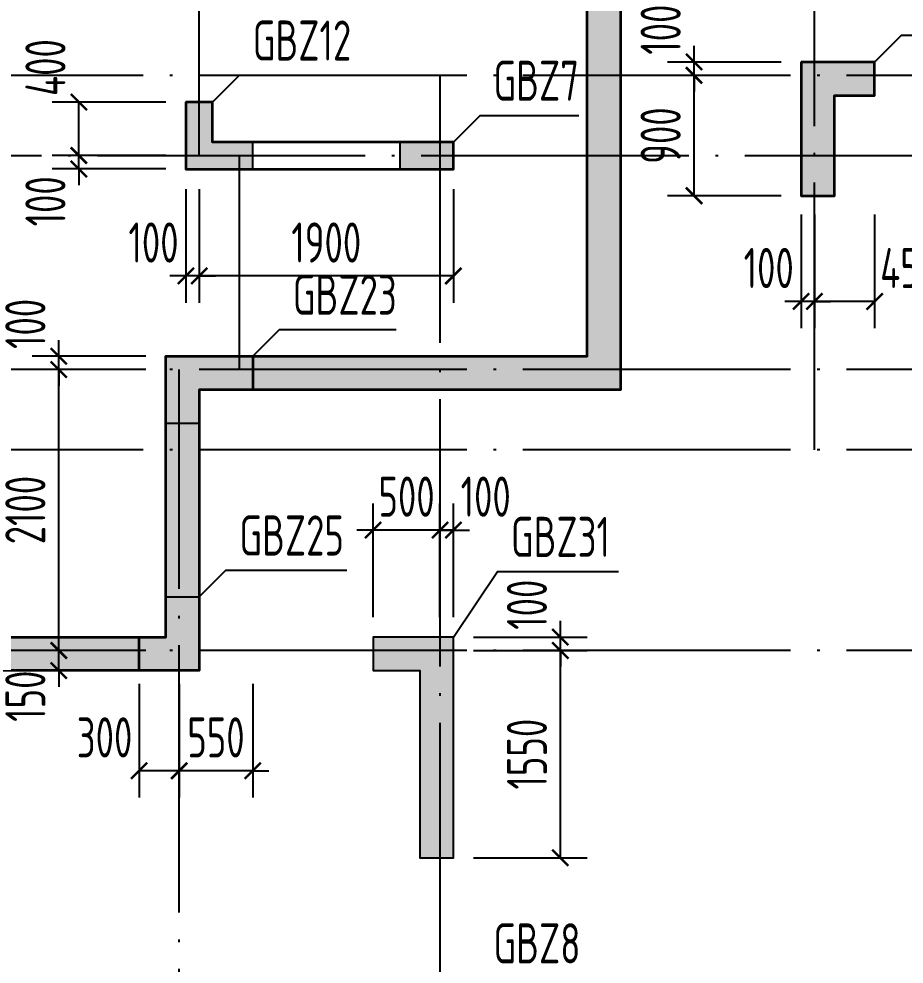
# Model space of a CAD drawing. Extents: x -655480 to 203344, y -294099 to 287156.
# Drawn here: x -271600 to -264982, y 206075 to 213143 of the extents above; entities that cross this region are included whole.
import ezdxf
from ezdxf.enums import TextEntityAlignment as Align

# ---------------------------------------------------------------- set-up
doc = ezdxf.new("R2010")
doc.units = 0
doc.header["$LTSCALE"] = 1000
doc.linetypes.add('DOTE', pattern=[2.42, 2, -0.2, 0.02, -0.2])
doc.layers.get('0').update_dxf_attribs({"linetype": 'CONTINUOUS'})
doc.layers.get('DEFPOINTS').update_dxf_attribs({"linetype": 'CONTINUOUS'})
for name, color, linetype in [('A-DOTE', 10, 'DOTE'), ('COLU_DE_TEXT', 7, 'CONTINUOUS'), ('LABEL', 1, 'CONTINUOUS'), ('S-Q墙填充', 252, 'CONTINUOUS'), ('S-Q墙实线', 6, 'CONTINUOUS'), ('S-Q墙标注', 3, 'CONTINUOUS'), ('S-X详图填充', 252, 'CONTINUOUS'), ('S-X详图实线', 4, 'CONTINUOUS')]:
    doc.layers.add(name, color=color, linetype=linetype)
doc.styles.add('TSSD_REIN', font='tssdeng.shx', dxfattribs={"width": 0.7, "height": 300, "bigfont": 'tssdchn.shx'})
doc.styles.add('结构文字', font='zstxt.shx', dxfattribs={"width": 0.7, "bigfont": 'zshz.shx'})
doc.dimstyles.new('STRUCK', dxfattribs={"dimtxt": 400, "dimasz": 121, "dimexe": 200, "dimexo": 150, "dimgap": 115, "dimtad": 1, "dimdec": 0, "dimdsep": 46, "dimtxsty": '结构文字', "dimblk": 'ARCHTICK', "dimcen": 400, "dimclrd": 3, "dimclre": 3, "dimclrt": 7, "dimadec": 0, "dimazin": 0, "dimtfac": 1, "dimtdec": 0, "dimtix": 1, "dimtmove": 2, "dimatfit": 3, "dimldrblk": '_DIMX', "dimfxl": 1, "dimtolj": 1, "dimtzin": 0, "dimarcsym": 0})

# ---------------------------------------------------------------- blocks, each defined once
blk = doc.blocks.new('_ArchTick')
at = {"color": 0, "linetype": 'ByBlock', "const_width": 0.15}
blk.add_lwpolyline([(-0.5, -0.5), (0.5, 0.5)], dxfattribs=at)
blk = doc.blocks.new('*D667')
at = {"layer": 'DEFPOINTS', "color": 0, "transparency": 16777216}
for p in [(-266552, 212720.2), (-265752, 212720.2), (-265752, 211820.2)]:
    blk.add_point(p, dxfattribs=at)
at = {"layer": 'S-Q墙标注', "color": 3, "lineweight": -2, "transparency": 16777216}
for p, q in [((-265902, 212720.2), (-266752, 212720.2)), ((-266552, 211820.2), (-266552, 212720.2)), ((-265902, 211820.2), (-266752, 211820.2))]:
    blk.add_line(p, q, dxfattribs=at)
at = {"layer": 'S-Q墙标注', "color": 3, "lineweight": -2, "transparency": 16777216, "xscale": 121, "yscale": 121, "zscale": 121}
for p, rotation in [((-266552, 212720.2), 90), ((-266552, 211820.2), 270)]:
    blk.add_blockref('_ArchTick', p, dxfattribs=dict(at, rotation=rotation))
at = {"layer": 'S-Q墙标注', "color": 7, "transparency": 16777216, "insert": (-266802, 212270.2), "char_height": 300, "attachment_point": 5, "rotation": 90, "style": 'TSSD_REIN'}
blk.add_mtext('\\A1;900', dxfattribs=at)
blk = doc.blocks.new('_DIMX')
blk.add_line((-150, 0), (150, 0))
at = {"const_width": 50}
blk.add_lwpolyline([(-70, -70), (70, 70)], dxfattribs=at)
blk = doc.blocks.new('*D668')
at = {"layer": 'DEFPOINTS', "color": 0, "transparency": 16777216}
for p in [(-266552, 212820.2), (-265752, 212820.2), (-265752, 212720.2)]:
    blk.add_point(p, dxfattribs=at)
at = {"layer": 'S-Q墙标注', "color": 3, "lineweight": -2, "transparency": 16777216}
for p, q in [((-266552, 212820.2), (-266552, 212941.2)), ((-265902, 212820.2), (-266752, 212820.2)), ((-266552, 212720.2), (-266552, 212820.2)), ((-265902, 212720.2), (-266752, 212720.2)), ((-266552, 212720.2), (-266552, 212599.2))]:
    blk.add_line(p, q, dxfattribs=at)
at = {"layer": 'S-Q墙标注', "color": 3, "lineweight": -2, "transparency": 16777216, "xscale": 121, "yscale": 121, "zscale": 121}
for p, rotation in [((-266552, 212820.2), 270), ((-266552, 212720.2), 90)]:
    blk.add_blockref('_ArchTick', p, dxfattribs=dict(at, rotation=rotation))
at = {"layer": 'S-Q墙标注', "color": 7, "transparency": 16777216, "insert": (-266802, 213062.1), "char_height": 300, "attachment_point": 5, "rotation": 90, "style": 'TSSD_REIN'}
blk.add_mtext('\\A1;100', dxfattribs=at)
blk = doc.blocks.new('*D669')
at = {"layer": 'DEFPOINTS', "color": 0, "transparency": 16777216}
for p in [(-265652, 211829.7), (-265202.1, 211829.7), (-265652, 211029.7)]:
    blk.add_point(p, dxfattribs=at)
at = {"layer": 'S-Q墙标注', "color": 3, "lineweight": -2, "transparency": 16777216}
for p, q in [((-265652, 211679.7), (-265652, 210829.7)), ((-265202.1, 211679.7), (-265202.1, 210829.7)), ((-265202.1, 211029.7), (-265652, 211029.7))]:
    blk.add_line(p, q, dxfattribs=at)
at = {"layer": 'S-Q墙标注', "color": 3, "lineweight": -2, "transparency": 16777216, "xscale": 121, "yscale": 121, "zscale": 121, "rotation": 180}
blk.add_blockref('_ArchTick', (-265652, 211029.7), dxfattribs=at)
at = {"layer": 'S-Q墙标注', "color": 3, "lineweight": -2, "transparency": 16777216, "xscale": 121, "yscale": 121, "zscale": 121}
blk.add_blockref('_ArchTick', (-265202.1, 211029.7), dxfattribs=at)
at = {"layer": 'S-Q墙标注', "color": 7, "transparency": 16777216, "insert": (-264944, 211279.7), "char_height": 300, "attachment_point": 5, "style": 'TSSD_REIN'}
blk.add_mtext('\\A1;450', dxfattribs=at)
blk = doc.blocks.new('*D670')
at = {"layer": 'DEFPOINTS', "color": 0, "transparency": 16777216}
for p in [(-265752, 211829.7), (-265652, 211829.7), (-265752, 211029.7)]:
    blk.add_point(p, dxfattribs=at)
at = {"layer": 'S-Q墙标注', "color": 3, "lineweight": -2, "transparency": 16777216}
for p, q in [((-265752, 211679.7), (-265752, 210829.7)), ((-265652, 211679.7), (-265652, 210829.7)), ((-265752, 211029.7), (-265873, 211029.7)), ((-265652, 211029.7), (-265752, 211029.7)), ((-265652, 211029.7), (-265531, 211029.7))]:
    blk.add_line(p, q, dxfattribs=at)
at = {"layer": 'S-Q墙标注', "color": 3, "lineweight": -2, "transparency": 16777216, "xscale": 121, "yscale": 121, "zscale": 121}
blk.add_blockref('_ArchTick', (-265752, 211029.7), dxfattribs=at)
at = {"layer": 'S-Q墙标注', "color": 3, "lineweight": -2, "transparency": 16777216, "xscale": 121, "yscale": 121, "zscale": 121, "rotation": 180}
blk.add_blockref('_ArchTick', (-265652, 211029.7), dxfattribs=at)
at = {"layer": 'S-Q墙标注', "color": 7, "transparency": 16777216, "insert": (-265993.9, 211279.7), "char_height": 300, "attachment_point": 5, "style": 'TSSD_REIN'}
blk.add_mtext('\\A1;100', dxfattribs=at)
blk = doc.blocks.new('*D671')
at = {"layer": 'DEFPOINTS', "color": 0, "transparency": 16777216}
for p in [(-271152, 212120.5), (-270352, 212120.5), (-270352, 212020.5)]:
    blk.add_point(p, dxfattribs=at)
at = {"layer": 'S-Q墙标注', "color": 3, "lineweight": -2, "transparency": 16777216}
for p, q in [((-271152, 212120.5), (-271152, 212241.5)), ((-270502, 212120.5), (-271352, 212120.5)), ((-271152, 212020.5), (-271152, 212120.5)), ((-270502, 212020.5), (-271352, 212020.5)), ((-271152, 212020.5), (-271152, 211899.5))]:
    blk.add_line(p, q, dxfattribs=at)
at = {"layer": 'S-Q墙标注', "color": 3, "lineweight": -2, "transparency": 16777216, "xscale": 121, "yscale": 121, "zscale": 121}
for p, rotation in [((-271152, 212120.5), 270), ((-271152, 212020.5), 90)]:
    blk.add_blockref('_ArchTick', p, dxfattribs=dict(at, rotation=rotation))
at = {"layer": 'S-Q墙标注', "color": 7, "transparency": 16777216, "insert": (-271402, 211778.5), "char_height": 300, "attachment_point": 5, "rotation": 90, "style": 'TSSD_REIN'}
blk.add_mtext('\\A1;100', dxfattribs=at)
blk = doc.blocks.new('*D672')
at = {"layer": 'DEFPOINTS', "color": 0, "transparency": 16777216}
for p in [(-271152, 212520.5), (-270352, 212520.5), (-270352, 212120.5)]:
    blk.add_point(p, dxfattribs=at)
at = {"layer": 'S-Q墙标注', "color": 3, "lineweight": -2, "transparency": 16777216}
for p, q in [((-270502, 212520.5), (-271352, 212520.5)), ((-271152, 212120.5), (-271152, 212520.5)), ((-270502, 212120.5), (-271352, 212120.5))]:
    blk.add_line(p, q, dxfattribs=at)
at = {"layer": 'S-Q墙标注', "color": 3, "lineweight": -2, "transparency": 16777216, "xscale": 121, "yscale": 121, "zscale": 121}
for p, rotation in [((-271152, 212520.5), 90), ((-271152, 212120.5), 270)]:
    blk.add_blockref('_ArchTick', p, dxfattribs=dict(at, rotation=rotation))
at = {"layer": 'S-Q墙标注', "color": 7, "transparency": 16777216, "insert": (-271402, 212778.5), "char_height": 300, "attachment_point": 5, "rotation": 90, "style": 'TSSD_REIN'}
blk.add_mtext('\\A1;400', dxfattribs=at)
blk = doc.blocks.new('*D673')
at = {"layer": 'DEFPOINTS', "color": 0, "transparency": 16777216}
for p in [(-270252, 212020.5), (-268352, 212020.5), (-270252, 211220.5)]:
    blk.add_point(p, dxfattribs=at)
at = {"layer": 'S-Q墙标注', "color": 3, "lineweight": -2, "transparency": 16777216}
for p, q in [((-270252, 211870.5), (-270252, 211020.5)), ((-268352, 211870.5), (-268352, 211020.5)), ((-268352, 211220.5), (-270252, 211220.5))]:
    blk.add_line(p, q, dxfattribs=at)
at = {"layer": 'S-Q墙标注', "color": 3, "lineweight": -2, "transparency": 16777216, "xscale": 121, "yscale": 121, "zscale": 121, "rotation": 180}
blk.add_blockref('_ArchTick', (-270252, 211220.5), dxfattribs=at)
at = {"layer": 'S-Q墙标注', "color": 3, "lineweight": -2, "transparency": 16777216, "xscale": 121, "yscale": 121, "zscale": 121}
blk.add_blockref('_ArchTick', (-268352, 211220.5), dxfattribs=at)
at = {"layer": 'S-Q墙标注', "color": 7, "transparency": 16777216, "insert": (-269302, 211470.5), "char_height": 300, "attachment_point": 5, "style": 'TSSD_REIN'}
blk.add_mtext('\\A1;1900', dxfattribs=at)
blk = doc.blocks.new('*D674')
at = {"layer": 'DEFPOINTS', "color": 0, "transparency": 16777216}
for p in [(-270352, 212020.5), (-270252, 212020.5), (-270352, 211220.5)]:
    blk.add_point(p, dxfattribs=at)
at = {"layer": 'S-Q墙标注', "color": 3, "lineweight": -2, "transparency": 16777216}
for p, q in [((-270352, 211870.5), (-270352, 211020.5)), ((-270252, 211870.5), (-270252, 211020.5)), ((-270352, 211220.5), (-270473, 211220.5)), ((-270252, 211220.5), (-270352, 211220.5)), ((-270252, 211220.5), (-270131, 211220.5))]:
    blk.add_line(p, q, dxfattribs=at)
at = {"layer": 'S-Q墙标注', "color": 3, "lineweight": -2, "transparency": 16777216, "xscale": 121, "yscale": 121, "zscale": 121}
blk.add_blockref('_ArchTick', (-270352, 211220.5), dxfattribs=at)
at = {"layer": 'S-Q墙标注', "color": 3, "lineweight": -2, "transparency": 16777216, "xscale": 121, "yscale": 121, "zscale": 121, "rotation": 180}
blk.add_blockref('_ArchTick', (-270252, 211220.5), dxfattribs=at)
at = {"layer": 'S-Q墙标注', "color": 7, "transparency": 16777216, "insert": (-270593.9, 211470.5), "char_height": 300, "attachment_point": 5, "style": 'TSSD_REIN'}
blk.add_mtext('\\A1;100', dxfattribs=at)
blk = doc.blocks.new('*D679')
at = {"layer": 'DEFPOINTS', "color": 0, "transparency": 16777216}
for p in [(-270402, 208320.2), (-269852, 208320.2), (-270402, 207520.2)]:
    blk.add_point(p, dxfattribs=at)
at = {"layer": 'S-Q墙标注', "color": 3, "lineweight": -2, "transparency": 16777216}
for p, q in [((-270402, 208170.2), (-270402, 207320.2)), ((-269852, 208170.2), (-269852, 207320.2)), ((-270402, 207520.2), (-270523, 207520.2)), ((-269852, 207520.2), (-270402, 207520.2)), ((-269852, 207520.2), (-269731, 207520.2))]:
    blk.add_line(p, q, dxfattribs=at)
at = {"layer": 'S-Q墙标注', "color": 3, "lineweight": -2, "transparency": 16777216, "xscale": 121, "yscale": 121, "zscale": 121}
blk.add_blockref('_ArchTick', (-270402, 207520.2), dxfattribs=at)
at = {"layer": 'S-Q墙标注', "color": 3, "lineweight": -2, "transparency": 16777216, "xscale": 121, "yscale": 121, "zscale": 121, "rotation": 180}
blk.add_blockref('_ArchTick', (-269852, 207520.2), dxfattribs=at)
at = {"layer": 'S-Q墙标注', "color": 7, "transparency": 16777216, "insert": (-270127, 207770.2), "char_height": 300, "attachment_point": 5, "style": 'TSSD_REIN'}
blk.add_mtext('\\A1;550', dxfattribs=at)
blk = doc.blocks.new('*D680')
at = {"layer": 'DEFPOINTS', "color": 0, "transparency": 16777216}
for p in [(-270702, 208320.2), (-270402, 208320.2), (-270702, 207520.2)]:
    blk.add_point(p, dxfattribs=at)
at = {"layer": 'S-Q墙标注', "color": 3, "lineweight": -2, "transparency": 16777216}
for p, q in [((-270702, 208170.2), (-270702, 207320.2)), ((-270402, 208170.2), (-270402, 207320.2)), ((-270402, 207520.2), (-270702, 207520.2))]:
    blk.add_line(p, q, dxfattribs=at)
at = {"layer": 'S-Q墙标注', "color": 3, "lineweight": -2, "transparency": 16777216, "xscale": 121, "yscale": 121, "zscale": 121, "rotation": 180}
blk.add_blockref('_ArchTick', (-270702, 207520.2), dxfattribs=at)
at = {"layer": 'S-Q墙标注', "color": 3, "lineweight": -2, "transparency": 16777216, "xscale": 121, "yscale": 121, "zscale": 121}
blk.add_blockref('_ArchTick', (-270402, 207520.2), dxfattribs=at)
at = {"layer": 'S-Q墙标注', "color": 7, "transparency": 16777216, "insert": (-270960.1, 207770.2), "char_height": 300, "attachment_point": 5, "style": 'TSSD_REIN'}
blk.add_mtext('\\A1;300', dxfattribs=at)
blk = doc.blocks.new('*D576')
at = {"layer": 'DEFPOINTS', "color": 0, "transparency": 16777216}
for p in [(-268352, 208420.2), (-267552, 208420.2), (-268352, 206870.2)]:
    blk.add_point(p, dxfattribs=at)
at = {"layer": 'S-Q墙标注', "color": 3, "lineweight": -2, "transparency": 16777216}
for p, q in [((-268202, 208420.2), (-267352, 208420.2)), ((-267552, 206870.2), (-267552, 208420.2)), ((-268202, 206870.2), (-267352, 206870.2))]:
    blk.add_line(p, q, dxfattribs=at)
at = {"layer": 'S-Q墙标注', "color": 3, "lineweight": -2, "transparency": 16777216, "xscale": 121, "yscale": 121, "zscale": 121}
for p, rotation in [((-267552, 208420.2), 90), ((-267552, 206870.2), 270)]:
    blk.add_blockref('_ArchTick', p, dxfattribs=dict(at, rotation=rotation))
at = {"layer": 'S-Q墙标注', "color": 7, "transparency": 16777216, "insert": (-267802, 207645.2), "char_height": 300, "attachment_point": 5, "rotation": 90, "style": 'TSSD_REIN'}
blk.add_mtext('\\A1;1550', dxfattribs=at)
blk = doc.blocks.new('*D577')
at = {"layer": 'DEFPOINTS', "color": 0, "transparency": 16777216}
for p in [(-268352, 208520.2), (-267552, 208520.2), (-268352, 208420.2)]:
    blk.add_point(p, dxfattribs=at)
at = {"layer": 'S-Q墙标注', "color": 3, "lineweight": -2, "transparency": 16777216}
for p, q in [((-267552, 208520.2), (-267552, 208641.2)), ((-268202, 208520.2), (-267352, 208520.2)), ((-267552, 208420.2), (-267552, 208520.2)), ((-268202, 208420.2), (-267352, 208420.2)), ((-267552, 208420.2), (-267552, 208299.2))]:
    blk.add_line(p, q, dxfattribs=at)
at = {"layer": 'S-Q墙标注', "color": 3, "lineweight": -2, "transparency": 16777216, "xscale": 121, "yscale": 121, "zscale": 121}
for p, rotation in [((-267552, 208520.2), 270), ((-267552, 208420.2), 90)]:
    blk.add_blockref('_ArchTick', p, dxfattribs=dict(at, rotation=rotation))
at = {"layer": 'S-Q墙标注', "color": 7, "transparency": 16777216, "insert": (-267802, 208762.1), "char_height": 300, "attachment_point": 5, "rotation": 90, "style": 'TSSD_REIN'}
blk.add_mtext('\\A1;100', dxfattribs=at)
blk = doc.blocks.new('*D589')
at = {"layer": 'DEFPOINTS', "color": 0, "transparency": 16777216}
for p in [(-271302, 208420.2), (-270502, 208420.2), (-270502, 208270.2)]:
    blk.add_point(p, dxfattribs=at)
at = {"layer": 'S-Q墙标注', "color": 3, "lineweight": -2, "transparency": 16777216}
for p, q in [((-271302, 208420.2), (-271302, 208541.2)), ((-270652, 208420.2), (-271502, 208420.2)), ((-271302, 208270.2), (-271302, 208420.2)), ((-270652, 208270.2), (-271502, 208270.2)), ((-271302, 208270.2), (-271302, 208149.2))]:
    blk.add_line(p, q, dxfattribs=at)
at = {"layer": 'S-Q墙标注', "color": 3, "lineweight": -2, "transparency": 16777216, "xscale": 121, "yscale": 121, "zscale": 121}
for p, rotation in [((-271302, 208420.2), 270), ((-271302, 208270.2), 90)]:
    blk.add_blockref('_ArchTick', p, dxfattribs=dict(at, rotation=rotation))
at = {"layer": 'S-Q墙标注', "color": 7, "transparency": 16777216, "insert": (-271552, 208078.3), "char_height": 300, "attachment_point": 5, "rotation": 90, "style": 'TSSD_REIN'}
blk.add_mtext('\\A1;150', dxfattribs=at)
blk = doc.blocks.new('*D590')
at = {"layer": 'DEFPOINTS', "color": 0, "transparency": 16777216}
for p in [(-271302, 210520.2), (-270502, 210520.2), (-270502, 208420.2)]:
    blk.add_point(p, dxfattribs=at)
at = {"layer": 'S-Q墙标注', "color": 3, "lineweight": -2, "transparency": 16777216}
for p, q in [((-270652, 210520.2), (-271502, 210520.2)), ((-271302, 208420.2), (-271302, 210520.2)), ((-270652, 208420.2), (-271502, 208420.2))]:
    blk.add_line(p, q, dxfattribs=at)
at = {"layer": 'S-Q墙标注', "color": 3, "lineweight": -2, "transparency": 16777216, "xscale": 121, "yscale": 121, "zscale": 121}
for p, rotation in [((-271302, 210520.2), 90), ((-271302, 208420.2), 270)]:
    blk.add_blockref('_ArchTick', p, dxfattribs=dict(at, rotation=rotation))
at = {"layer": 'S-Q墙标注', "color": 7, "transparency": 16777216, "insert": (-271552, 209470.2), "char_height": 300, "attachment_point": 5, "rotation": 90, "style": 'TSSD_REIN'}
blk.add_mtext('\\A1;2100', dxfattribs=at)
blk = doc.blocks.new('*D591')
at = {"layer": 'DEFPOINTS', "color": 0, "transparency": 16777216}
for p in [(-271302, 210620.2), (-270502, 210620.2), (-270502, 210520.2)]:
    blk.add_point(p, dxfattribs=at)
at = {"layer": 'S-Q墙标注', "color": 3, "lineweight": -2, "transparency": 16777216}
for p, q in [((-271302, 210620.2), (-271302, 210741.2)), ((-270652, 210620.2), (-271502, 210620.2)), ((-271302, 210520.2), (-271302, 210620.2)), ((-270652, 210520.2), (-271502, 210520.2)), ((-271302, 210520.2), (-271302, 210399.2))]:
    blk.add_line(p, q, dxfattribs=at)
at = {"layer": 'S-Q墙标注', "color": 3, "lineweight": -2, "transparency": 16777216, "xscale": 121, "yscale": 121, "zscale": 121}
for p, rotation in [((-271302, 210620.2), 270), ((-271302, 210520.2), 90)]:
    blk.add_blockref('_ArchTick', p, dxfattribs=dict(at, rotation=rotation))
at = {"layer": 'S-Q墙标注', "color": 7, "transparency": 16777216, "insert": (-271552, 210862.1), "char_height": 300, "attachment_point": 5, "rotation": 90, "style": 'TSSD_REIN'}
blk.add_mtext('\\A1;100', dxfattribs=at)
blk = doc.blocks.new('20210827.04200827')
at = {"layer": 'A-DOTE'}
for p, q in [((45500, 14100.3), (45500, 23100)), ((48400, 14700), (48400, 23100)), ((50100, 11900), (50100, 23100)), ((59600, 14700), (3600, 14700)), ((47299.8, 14700), (47300, 3600)), ((3600, 14100.3), (59600, 14100.3)), ((45800, 12500), (45800, 14100)), ((59600, 12500), (3600, 12500)), ((45350, 3600), (45350, 12500)), ((59600, 11900), (3600, 11900)), ((59600, 10400), (3600, 10400))]:
    blk.add_line(p, q, dxfattribs=at)
blk = doc.blocks.new('*D1276')
at = {"layer": 'DEFPOINTS', "color": 0, "transparency": 16777216}
for p in [(-268452, 209320.2), (-268452, 208520.2), (-268352, 208520.2)]:
    blk.add_point(p, dxfattribs=at)
at = {"layer": 'S-Q墙标注', "color": 3, "lineweight": -2, "transparency": 16777216}
for p, q in [((-268452, 208670.2), (-268452, 209520.2)), ((-268352, 208670.2), (-268352, 209520.2)), ((-268452, 209320.2), (-268573, 209320.2)), ((-268352, 209320.2), (-268452, 209320.2)), ((-268352, 209320.2), (-268231, 209320.2))]:
    blk.add_line(p, q, dxfattribs=at)
at = {"layer": 'S-Q墙标注', "color": 3, "lineweight": -2, "transparency": 16777216, "xscale": 121, "yscale": 121, "zscale": 121}
blk.add_blockref('_ArchTick', (-268452, 209320.2), dxfattribs=at)
at = {"layer": 'S-Q墙标注', "color": 3, "lineweight": -2, "transparency": 16777216, "xscale": 121, "yscale": 121, "zscale": 121, "rotation": 180}
blk.add_blockref('_ArchTick', (-268352, 209320.2), dxfattribs=at)
at = {"layer": 'S-Q墙标注', "color": 7, "transparency": 16777216, "insert": (-268110.1, 209570.2), "char_height": 300, "attachment_point": 5, "style": 'TSSD_REIN'}
blk.add_mtext('\\A1;100', dxfattribs=at)
blk = doc.blocks.new('*D1277')
at = {"layer": 'DEFPOINTS', "color": 0, "transparency": 16777216}
for p in [(-268952, 209320.2), (-268952, 208520.2), (-268452, 208520.2)]:
    blk.add_point(p, dxfattribs=at)
at = {"layer": 'S-Q墙标注', "color": 3, "lineweight": -2, "transparency": 16777216}
for p, q in [((-268952, 208670.2), (-268952, 209520.2)), ((-268452, 208670.2), (-268452, 209520.2)), ((-268952, 209320.2), (-269073, 209320.2)), ((-268452, 209320.2), (-268952, 209320.2)), ((-268452, 209320.2), (-268331, 209320.2))]:
    blk.add_line(p, q, dxfattribs=at)
at = {"layer": 'S-Q墙标注', "color": 3, "lineweight": -2, "transparency": 16777216, "xscale": 121, "yscale": 121, "zscale": 121}
blk.add_blockref('_ArchTick', (-268952, 209320.2), dxfattribs=at)
at = {"layer": 'S-Q墙标注', "color": 3, "lineweight": -2, "transparency": 16777216, "xscale": 121, "yscale": 121, "zscale": 121, "rotation": 180}
blk.add_blockref('_ArchTick', (-268452, 209320.2), dxfattribs=at)
at = {"layer": 'S-Q墙标注', "color": 7, "transparency": 16777216, "insert": (-268702, 209570.2), "char_height": 300, "attachment_point": 5, "style": 'TSSD_REIN'}
blk.add_mtext('\\A1;500', dxfattribs=at)

msp = doc.modelspace()

# ---------------------------------------------------------------- hatches: boundary and pattern name
at = {"layer": 'S-Q墙填充', "linetype": 'ByBlock'}
h = msp.add_hatch(dxfattribs=at)
h.set_pattern_fill('钢筋混凝土', color=252, scale=50)
h.set_pattern_definition([(45, (-1341087.48, 468040.79), (-88.388348, 88.388348), []), (50, (-1341087.48, 468040.8), (358.63009, -31.37607), [37.5, -412.5]), (355, (-1341087.5, 468040.8), (-69.37567, 376.09607), [30, -330]), (100.4514, (-1341057.6, 468038.17), (289.25469, 344.71977), [31.8701, -350.57106]), (46.1842, (-1341087.5, 468140.8), (533.62052, -82.7595), [56.25, -618.75]), (96.6356, (-1341043, 468133.9), (467.33135, 487.05894), [47.80514, -525.8565]), (351.1842, (-1341087.5, 468140.8), (467.33097, 487.0593), [45, -495]), (21, (-1341037.48, 468115.8), (298.453526, -201.309445), [37.5, -412.5]), (326, (-1341037.5, 468115.8), (121.65767, 362.57502), [30, -330]), (71.4514, (-1341012.6, 468099), (420.11131, 161.26525), [31.8701, -350.57106]), (37.5, (-1341087.48, 468040.79), (6.079928, 166.446927), [0, -326, 0, -335, 0, -331.25]), (7.5, (-1341087.48, 468040.79), (131.53477, 197.205856), [0, -191, 0, -318.5, 0, -126.25]), (327.5, (-1341198.98, 468040.79), (266.911218, -11.277436), [0, -125, 0, -390, 0, -517.5]), (317.5, (-1341248.98, 468040.79), (291.593085, 50.05249), [0, -162.5, 0, -259, 0, -367.5])])
h.paths.add_polyline_path([(-267101.97, 213870.2), (-267101.97, 210370.2), (-270251.97, 210370.2), (-270251.97, 208270.2), (-273051.97, 208270.2), (-273051.97, 208970.2), (-275451.97, 208970.2), (-275451.97, 209220.2), (-272801.97, 209220.2), (-272801.97, 208520.2), (-270501.97, 208520.2), (-270501.97, 210620.2), (-267351.97, 210620.2), (-267351.97, 213620.2), (-267451.97, 213620.2), (-267451.97, 214370.2), (-267851.97, 214370.2), (-267851.97, 216220.2), (-267601.97, 216220.2), (-267601.97, 214620.2), (-267201.97, 214620.2), (-267201.97, 213870.2)])
at = {"layer": 'S-X详图填充'}
h = msp.add_hatch(color=256, dxfattribs=at)
h.dxf.hatch_style = 1
h.paths.add_polyline_path([(-265202.08, 212820.2), (-265751.99, 212820.2), (-265751.99, 211820.2), (-265501.98, 211820.2), (-265501.97, 212570.2), (-265202.06, 212570.2)])
h = msp.add_hatch(color=256, dxfattribs=at)
h.dxf.hatch_style = 1
h.paths.add_polyline_path([(-269851.98, 212020.47), (-269851.98, 212220.47), (-270151.98, 212220.47), (-270151.98, 212520.47), (-270351.98, 212520.47), (-270351.98, 212020.47)])
h = msp.add_hatch(color=256, dxfattribs=at)
h.dxf.hatch_style = 1
h.paths.add_polyline_path([(-268751.98, 212220.47), (-268751.98, 212020.47), (-268351.98, 212020.47), (-268351.98, 212220.47)])
h = msp.add_hatch(color=256, dxfattribs=at)
h.dxf.hatch_style = 1
h.paths.add_polyline_path([(-270501.98, 210120.2), (-270251.97, 210120.2), (-270251.97, 210370.19), (-269852.1, 210370.22), (-269852.11, 210620.2), (-270501.98, 210620.2)])
h = msp.add_hatch(color=256, dxfattribs=at)
h.dxf.hatch_style = 1
h.paths.add_polyline_path([(-270501.97, 208820.2), (-270251.97, 208820.2), (-270251.97, 208270.2), (-270701.97, 208270.2), (-270701.97, 208520.2), (-270501.97, 208520.2)])
h = msp.add_hatch(color=256, dxfattribs=at)
h.dxf.hatch_style = 1
h.paths.add_polyline_path([(-268351.98, 206870.19), (-268351.99, 208520.2), (-268951.99, 208520.2), (-268951.99, 208270.19), (-268601.98, 208270.19), (-268601.97, 206870.19)])

# ---------------------------------------------------------------- linework, layer by layer
at = {"layer": 'LABEL'}
for points in [[(-265202.06, 212820.2), (-265002.06, 213020.2), (-264132.21, 213020.2)], [(-270151.97, 212520.75), (-269951.97, 212720.75), (-269032.7, 212720.75)], [(-268351.98, 212220.47), (-268151.98, 212420.47), (-267414.64, 212420.47)], [(-269852.1, 210620.2), (-269652.1, 210820.2), (-268779.4, 210820.2)], [(-270251.97, 208820.2), (-270051.97, 209020.2), (-269147.68, 209020.2)], [(-268351.99, 208520.18), (-268021.53, 209009.45), (-267117.24, 209009.45)]]:
    msp.add_lwpolyline(points, dxfattribs=at)
at = {"layer": 'S-Q墙实线', "lineweight": 35}
msp.add_lwpolyline([(-267101.97, 213870.2), (-267101.97, 210370.2), (-270251.97, 210370.2), (-270251.97, 208270.2), (-273051.97, 208270.2), (-273051.97, 208970.2), (-275451.97, 208970.2), (-275451.97, 209220.2), (-272801.97, 209220.2), (-272801.97, 208520.2), (-270501.97, 208520.2), (-270501.97, 210620.2), (-267351.97, 210620.2), (-267351.97, 213620.2), (-267451.97, 213620.2), (-267451.97, 214370.2), (-267851.97, 214370.2), (-267851.97, 216220.2), (-267601.97, 216220.2), (-267601.97, 214620.2), (-267201.97, 214620.2), (-267201.97, 213870.2), (-267101.97, 213870.2)], dxfattribs=at)
for points in [[(-265751.97, 212820.2), (-265751.97, 211820.2), (-265501.97, 211820.2), (-265501.97, 212570.2), (-265201.97, 212570.2), (-265201.97, 212820.2)], [(-270351.97, 212520.2), (-270351.97, 212020.2), (-268351.97, 212020.2), (-268351.97, 212220.2), (-270151.97, 212220.2), (-270151.97, 212520.2)], [(-269851.97, 210620.2), (-269851.97, 210370.2), (-270251.97, 210370.2), (-270251.97, 208270.2), (-270701.97, 208270.2), (-270701.97, 208520.2), (-270501.97, 208520.2), (-270501.97, 210620.2)]]:
    msp.add_lwpolyline(points, close=True, dxfattribs=at)
at = {"layer": 'S-Q墙实线'}
msp.add_lwpolyline([(-268551.98, 208520.19), (-268951.98, 208520.19), (-268951.98, 208270.19), (-268601.97, 208270.19), (-268601.97, 206870.19), (-268351.98, 206870.19), (-268351.98, 208520.19), (-268551.98, 208520.19)], dxfattribs=at)
at = {"layer": 'S-X详图实线'}
for points in [[(-265202.08, 212820.2), (-265751.99, 212820.2), (-265751.99, 211820.2), (-265501.98, 211820.2), (-265501.97, 212570.2), (-265202.06, 212570.2), (-265202.08, 212820.2)], [(-269851.98, 212020.47), (-269851.98, 212220.47), (-270151.98, 212220.47), (-270151.98, 212520.47), (-270351.98, 212520.47), (-270351.98, 212020.47), (-269851.98, 212020.47)], [(-268751.98, 212220.47), (-268751.98, 212020.47), (-268351.98, 212020.47), (-268351.98, 212220.47), (-268751.98, 212220.47)], [(-270501.98, 210120.2), (-270251.97, 210120.2), (-270251.97, 210370.19), (-269852.1, 210370.22), (-269852.11, 210620.2), (-270501.98, 210620.2), (-270501.98, 210120.2)], [(-270501.97, 208820.2), (-270251.97, 208820.2), (-270251.97, 208270.2), (-270701.97, 208270.2), (-270701.97, 208520.2), (-270501.97, 208520.2), (-270501.97, 208820.2)], [(-268601.96, 206870.19), (-268351.98, 206870.19), (-268351.99, 208520.2), (-268951.99, 208520.2), (-268951.99, 208270.2), (-268601.97, 208270.2), (-268601.97, 208020.2)]]:
    msp.add_lwpolyline(points, close=True, dxfattribs=at)

# ---------------------------------------------------------------- block references
at = {"layer": 'A-DOTE', "color": 2}
msp.add_blockref('20210827.04200827', (-315751.97, 198020.16), dxfattribs=at)

# ---------------------------------------------------------------- texts
at = {"layer": 'COLU_DE_TEXT', "style": 'TSSD_REIN', "width": 0.7}
for s, p in [('GBZ12', (-269851.97, 212740.75)), ('GBZ7', (-268051.98, 212440.47)), ('GBZ23', (-269552.1, 210840.2)), ('GBZ25', (-269951.97, 209040.2)), ('GBZ31', (-267921.53, 209029.45)), ('GBZ8', (-268052.01, 205990.2))]:
    msp.add_text(s, height=300, dxfattribs=at).set_placement(p, align=Align.BOTTOM_LEFT)

# ---------------------------------------------------------------- dimensions: what is measured, and where the dimension line sits
at = {"layer": 'S-Q墙标注'}
for base, p1, p2, angle, picture, middle in [((-266552, 212820.2), (-265752, 212720.2), (-265752, 212820.2), 90, '*D668', (-266802, 213062.13)), ((-271151.99, 212520.47), (-270351.99, 212120.47), (-270351.99, 212520.47), 90, '*D672', (-271401.99, 212778.55)), ((-271151.99, 212120.47), (-270351.99, 212020.47), (-270351.99, 212120.47), 90, '*D671', (-271401.99, 211778.55)), ((-270351.99, 211220.47), (-270251.99, 212020.47), (-270351.99, 212020.47), 180, '*D674', (-270593.92, 211470.47)), ((-265752.03, 211029.67), (-265652.02, 211829.67), (-265752.03, 211829.67), 180, '*D670', (-265993.95, 211279.67)), ((-265652.02, 211029.67), (-265202.11, 211829.67), (-265652.02, 211829.67), 180, '*D669', (-264944.03, 211279.67)), ((-271301.99, 210620.2), (-270501.99, 210520.2), (-270501.99, 210620.2), 90, '*D591', (-271551.99, 210862.13)), ((-268451.98, 209320.2), (-268351.99, 208520.2), (-268451.98, 208520.2), 180, '*D1276', (-268110.07, 209570.2)), ((-267551.99, 208520.18), (-268351.99, 208420.18), (-268351.99, 208520.18), 90, '*D577', (-267801.99, 208762.1)), ((-271301.99, 208420.2), (-270501.99, 208270.2), (-270501.99, 208420.2), 90, '*D589', (-271551.99, 208078.28)), ((-270701.99, 207520.2), (-270401.99, 208320.2), (-270701.99, 208320.2), 180, '*D680', (-270960.07, 207770.2))]:
    dim = msp.add_linear_dim(base=base, p1=p1, p2=p2, angle=angle, dimstyle='STRUCK', override={"dimtxt": 300, "dimgap": 100, "dimtxsty": 'TSSD_REIN'}, dxfattribs=at)
    dim.commit()
    dim.dimension.update_dxf_attribs({"geometry": picture, "text_midpoint": middle, "dimtype": 160})
for base, p1, p2, angle, picture, middle in [((-266552, 212720.2), (-265751.97, 211820.2), (-265752, 212720.2), 90, '*D667', (-266802, 212270.2)), ((-270251.99, 211220.47), (-268351.99, 212020.47), (-270251.99, 212020.47), 180, '*D673', (-269301.99, 211470.47)), ((-271301.99, 210520.2), (-270501.99, 208420.2), (-270501.99, 210520.2), 90, '*D590', (-271551.99, 209470.2)), ((-268951.99, 209320.2), (-268451.98, 208520.2), (-268951.99, 208520.2), 180, '*D1277', (-268701.99, 209570.2)), ((-267551.99, 208420.18), (-268351.99, 206870.2), (-268351.99, 208420.18), 90, '*D576', (-267801.99, 207645.19)), ((-270401.99, 207520.2), (-269852, 208320.2), (-270401.99, 208320.2), 180, '*D679', (-270127, 207770.2))]:
    dim = msp.add_linear_dim(base=base, p1=p1, p2=p2, angle=angle, dimstyle='STRUCK', override={"dimtxt": 300, "dimgap": 100, "dimtxsty": 'TSSD_REIN'}, dxfattribs=at)
    dim.commit()
    dim.dimension.update_dxf_attribs({"geometry": picture, "text_midpoint": middle})

doc.saveas('drawing.dxf')
